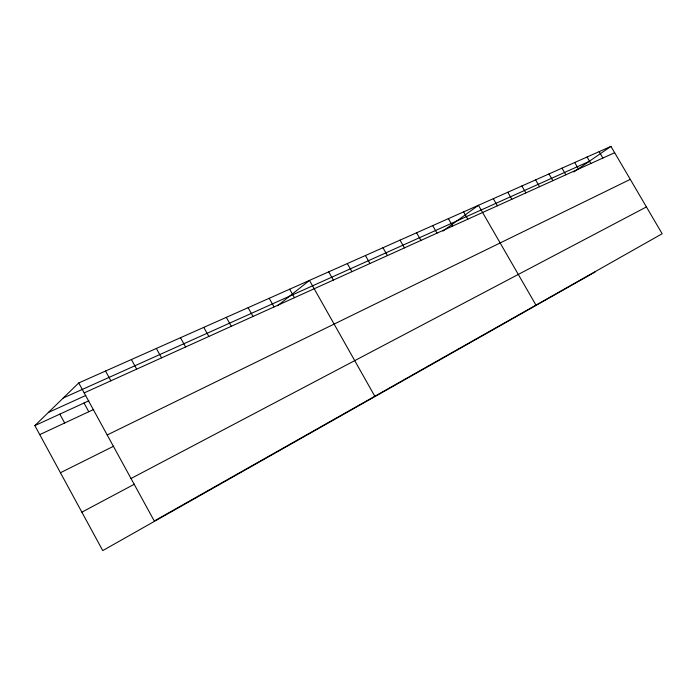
<?xml version="1.0" encoding="UTF-8"?>
<svg xmlns="http://www.w3.org/2000/svg" width="697" height="697" viewBox="0 0 697 697"><rect width="100%" height="100%" fill="white"/><g stroke="black" fill="none" stroke-linecap="round" stroke-linejoin="round"><path stroke-width="1.05" d="M595.221 271.926L102.747 550.604L34.85 425.614L78.735 382.949L610.947 146.396L662.15 233.756L154.264 520.99L78.735 382.949M277.545 305.783L309.477 280.386L374.812 396.262M442.9 231.09L478.447 205.293L535.976 305.12M573.805 171.959L610.947 146.396M81.863 512.164L134.512 484.145M131.019 478.508L646.424 206.931M60.447 472.732L113.733 446.167M107.199 434.963L630.28 179.373M39.746 434.632L93.651 409.47M34.85 425.614L88.894 400.775M48.372 412.467L85.792 395.443M84.18 392.899L614.649 152.713M63.261 397.996L589.113 161.425M599.159 151.632L602.905 158.036M587.083 157.008L590.864 163.481M574.694 162.506L578.527 169.075M562 168.151L565.868 174.799M548.975 173.945L552.887 180.68M535.601 179.887L539.565 186.709M521.879 185.986L525.886 192.903M507.791 192.25L511.851 199.264M493.319 198.68L497.423 205.789M463.61 211.879L467.818 219.198M448.371 218.658L452.632 226.072M432.706 225.619L437.01 233.147M416.597 232.781L420.962 240.413M400.026 240.143L404.443 247.897M382.967 247.723L387.445 255.59M365.411 255.529L369.941 263.51M347.324 263.571L351.915 271.673M328.688 271.847L333.349 280.081M289.664 289.194L294.448 297.697M269.216 298.281L274.069 306.924M248.115 307.665L253.028 316.455M226.307 317.362L231.291 326.292M203.768 327.372L208.83 336.468M180.471 337.731L185.602 346.984M156.355 348.448L161.565 357.866M131.393 359.539L136.682 369.131M105.543 371.031L110.901 380.806M84.015 403.023L88.78 411.744M59.829 414.131L64.664 423.001"/></g></svg>
